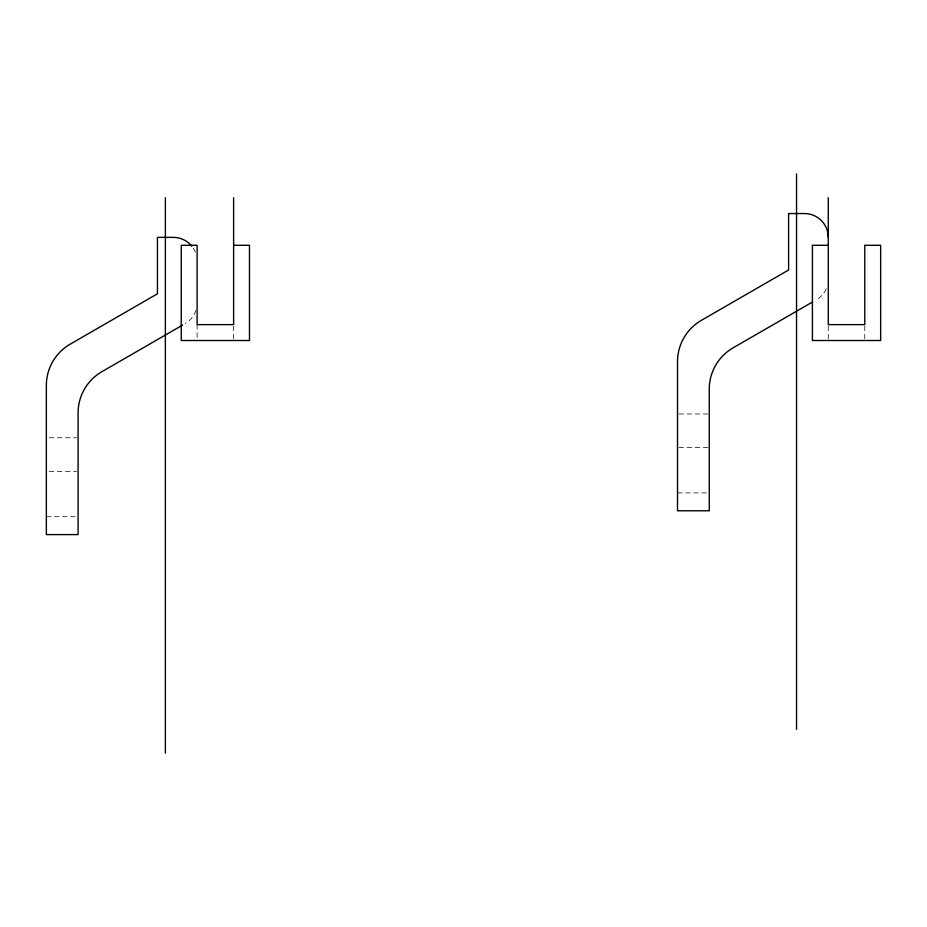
<?xml version="1.0" encoding="UTF-8"?>
<svg xmlns="http://www.w3.org/2000/svg" width="927" height="927" viewBox="0 0 927 927"><rect width="100%" height="100%" fill="white"/><g stroke="black" fill="none" stroke-linecap="round" stroke-linejoin="round"><path stroke-width="0.7" stroke-dasharray="4.63 3.48" d="M678.958 413.963L707.811 413.963M49.235 437.764L76.651 437.764M678.958 447.625L707.811 447.625M49.235 471.437L76.651 471.437M677.521 492.909L707.811 492.909M46.35 516.721L76.651 516.721M864.775 326.084L864.775 339.062M828.274 326.084L828.274 339.062M233.616 326.084L233.616 339.062M197.115 324.635L197.115 339.062M195.956 310.313A23.801 23.801 0 0 1 185.215 323.581M193.268 248.181A23.801 23.801 0 0 1 195.945 253.801M826.224 288.842A23.801 23.801 0 0 1 816.374 299.769"/><path stroke-width="1.39" d="M182.723 325.006L101.889 371.681A47.613 47.613 0 0 0 78.088 412.909L78.088 534.589L46.35 534.589L46.35 385.423A47.613 47.613 0 0 1 70.151 344.195L157.439 293.801L157.439 237.358L173.314 237.358A23.801 23.801 0 0 1 191.819 246.188M812.643 301.924L733.06 347.868A47.613 47.613 0 0 0 709.259 389.108L709.259 510.789L677.521 510.789L677.521 361.623A47.613 47.613 0 0 1 701.322 320.383L788.61 269.989L788.61 213.546L804.474 213.546A23.801 23.801 0 0 1 828.274 237.358M233.616 245.284L249.479 245.284L249.479 340.51L181.24 340.51L181.24 245.284L197.115 245.284L197.115 324.635L233.616 324.635L233.616 197.683M828.274 245.284L812.411 245.284L812.411 340.51L880.65 340.51L880.65 245.284L864.775 245.284L864.775 324.635L828.274 324.635L828.274 197.683M796.536 173.87L796.536 729.317M165.377 197.683L165.377 753.13"/></g></svg>
